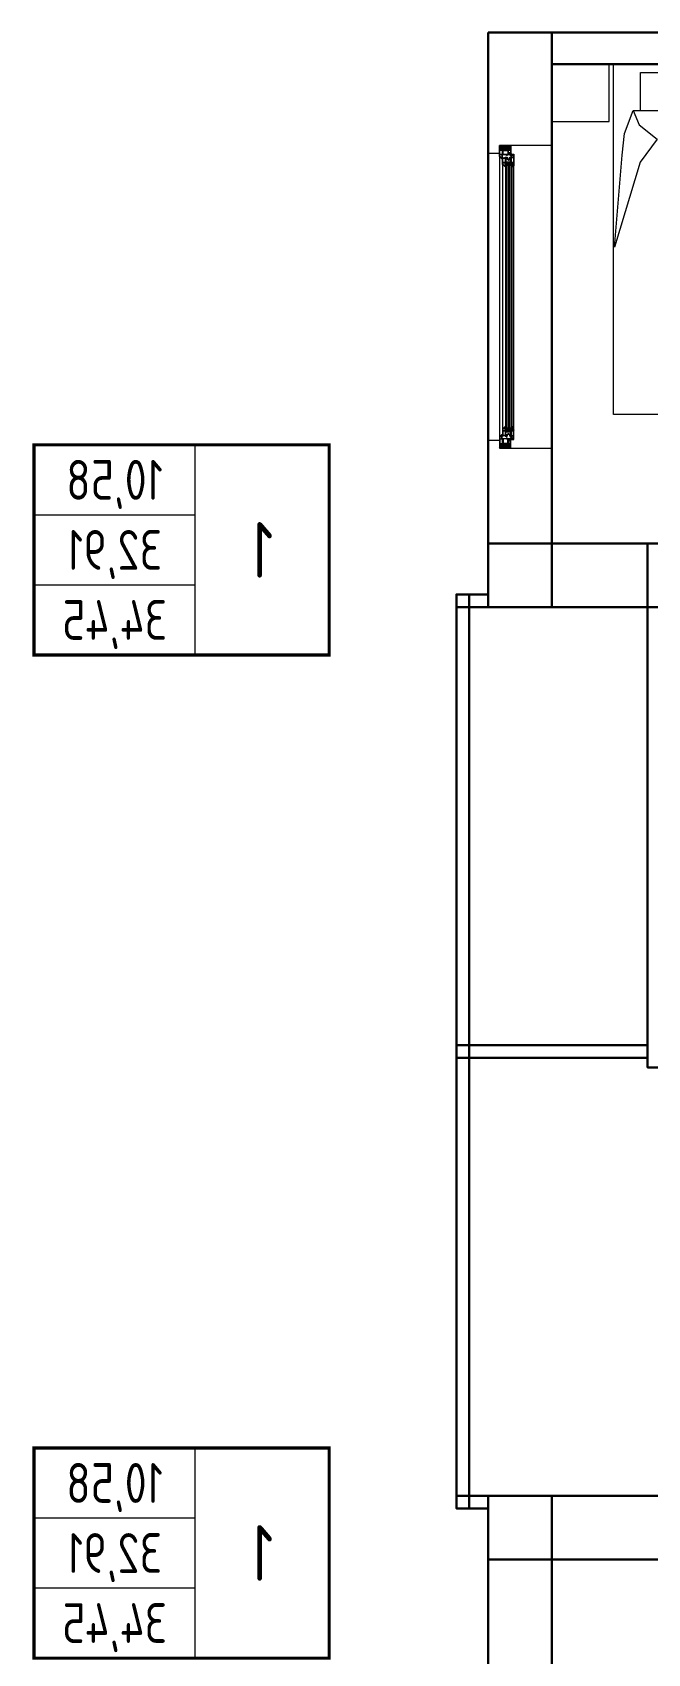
# Model space of a CAD drawing. Header units: millimetres. Extents: x 0 to 145404, y 0 to 194550.
# Drawn here: x 72011 to 75875, y 93164 to 103346 of the extents above; entities that cross this region are included whole.
import ezdxf
from ezdxf.enums import TextEntityAlignment as Align

# ---------------------------------------------------------------- set-up
doc = ezdxf.new("R2010")
doc.units = ezdxf.units.MM
for name, color, linetype, lineweight in [('АР - детали окон', 152, 'Continuous', 0), ('АР - Монолит', 56, 'Continuous', 30), ('АР - Наружная стена', 144, 'Continuous', 30), ('АР - Окна - детали окон', 152, 'Continuous', 9), ('АР - Окна - резинки', 30, 'Continuous', 9), ('АР - панель 400', 151, 'Continuous', 30), ('АР - Перегородки 80', 32, 'Continuous', 30), ('АР - стекла', 142, 'Continuous', 0)]:
    doc.layers.add(name, color=color, linetype=linetype, lineweight=lineweight)
doc.layers.add('АР - мебель', color=7, linetype='Continuous', lineweight=9, true_color=0x787878)
doc.styles.add('ГОСТ 2.304', font='CS_Gost2304.shx')

# ---------------------------------------------------------------- blocks, each defined once
blk = doc.blocks.new('Квартира 1К 6300 тип 36')
at = {"ltscale": 75, "const_width": 20}
blk.add_lwpolyline([(8050, 3910), (9904, 3910), (9904, 2590), (8050, 2590)], close=True, dxfattribs=at)
at = {"ltscale": 75, "const_width": 8.8, "elevation": 227}
for points in [[(8892, 3910), (8892, 2590)], [(9904, 3470), (8892, 3470)], [(9904, 3030), (8892, 3030)]]:
    blk.add_lwpolyline(points, dxfattribs=at)
at = {"layer": 'АР - Наружная стена'}
for points in [[(5650, 3210), (7050, 3210), (7050, 3610), (5650, 3610)], [(7050, 0), (7050, 3610), (6650, 3610), (6650, 0)]]:
    blk.add_lwpolyline(points, close=True, dxfattribs=at)
at = {"layer": 'АР - Перегородки 80'}
for points in [[(6050, 6360), (7250, 6360), (7250, 6440), (6050, 6440)], [(7250, 3530), (7250, 6440), (7170, 6440), (7170, 3530)], [(7050, 3530), (7250, 3530), (7250, 3610), (7050, 3610)]]:
    blk.add_lwpolyline(points, close=True, dxfattribs=at)
at = {"ltscale": 75, "style": 'ГОСТ 2.304'}
for s, height, p in [('10,58', 250, (9398, 3690)), ('1', 350, (8471, 3250)), ('32,91', 250, (9398, 3250)), ('34,45', 250, (9398, 2810))]:
    blk.add_text(s, height=height, dxfattribs=at).set_placement(p, align=Align.MIDDLE_CENTER)
blk = doc.blocks.new('КРТ37_1550х2200')
for points in [[(-1162, -360), (-1162, 0), (-802, 0)], [(-1162, -360), (-802, -360), (-802, 0)], [(775, 0), (-775, 0)], [(-775, -2200), (-775, 0)], [(775, -2200), (775, 0)], [(1162, -360), (1162, 0), (802, 0)], [(1162, -360), (802, -360), (802, 0)], [(-607, -290), (-607, -51), (-176, -51), (-176, -290)], [(596, -290), (596, -51), (165, -51), (165, -290)], [(-653, -290), (775, -290)], [(775, -2200), (-775, -2200)]]:
    blk.add_lwpolyline(points)
blk.add_lwpolyline([(-770, -1148), (-721, -570), (-706, -434), (-653, -290), (-615, -381), (-502, -471), (-608, -615)], close=True)
blk = doc.blocks.new('21')
at = {"layer": 'АР - Окна - детали окон'}
h = blk.add_hatch(color=256, dxfattribs=at)
h.dxf.hatch_style = 1
edge = h.paths.add_edge_path(flags=16)
edge.add_arc((-1, -4), 0.188, 176.9273, 231.9383)
edge.add_arc((0, 1), 4.78, 258.7597, 269.0553)
edge.add_arc((0, -6), 1.53, 67.604, 84.7049, ccw=False)
edge.add_arc((0, -5), 0.848, 42.2324, 64.7711, ccw=False)
edge.add_arc((0, -5), 0.871, 5.5827, 30.4886, ccw=False)
edge.add_arc((-1, -5), 1.36, -4.4056, 1.6953, ccw=False)
edge.add_arc((3, -5), 2.14, 176.2008, 178.67)
edge.add_arc((-2, -5), 2.19, -2.3461, 0.0614, ccw=False)
edge.add_arc((1, -5), 0.251, 175.5493, 232.5123)
edge.add_arc((1, -5), 0.583, 230.9945, 266.1974)
edge.add_arc((0, 42), 47.2, 271.7759, 274.1034)
edge.add_arc((3, -3), 2.44, 280.294, 290.5025)
edge.add_arc((3, -5), 0.933, 303.9098, 332.1024)
edge.add_arc((3, -5), 0.75, 346.1023, 373.7534)
edge.add_arc((2, -5), 1.54, 20.9197, 34.3474)
edge.add_arc((2, -6), 2.03, 47.628, 65.5618)
edge.add_arc((2, -6), 1.73, 70.1644, 107.0618)
edge.add_arc((2, -2), 1.57, 265.539, 275.9654, ccw=False)
edge.add_arc((2, 1), 4.79, 253.3096, 262.5651, ccw=False)
edge.add_line((1, -4), (0, -4))
edge.add_line((0, -4), (0, -4))
edge.add_line((0, -4), (-1, -4))
edge.add_arc((-1, -4), 0.227, 89.8428, 166.9065)
edge = h.paths.add_edge_path(flags=16)
edge.add_line((1, -1), (0, 0))
edge.add_line((0, 0), (-1, -1))
edge.add_arc((-1, -1), 0.3, 145.3819, 180)
edge.add_arc((-5, -2), 3.96, -12.1134, 12.1134, ccw=False)
edge.add_arc((-1, -3), 0.2, 180, 270)
edge.add_line((-1, -3), (1, -3))
edge.add_arc((1, -3), 0.2, 270, 360)
edge.add_arc((6, -2), 4.89, 170.2126, 189.7874, ccw=False)
edge.add_arc((1, -1), 0.3, 0, 34.6181)
edge = h.paths.add_edge_path()
edge.add_arc((-1, -1), 4.29, 253.1458, 270.2109, ccw=False)
edge.add_arc((-2, -5), 0.078, 187.22, 251.8886, ccw=False)
edge.add_arc((-3, -5), 0.575, 22.3624, 32.1033)
edge.add_arc((-3, -6), 0.681, 46.4856, 62.439)
edge.add_arc((-3, -5), 0.453, 65.1275, 159.5298)
edge.add_arc((-3, -5), 0.68, 164.8668, 191.0423)
edge.add_arc((-3, -5), 0.489, 200.5485, 233.1913)
edge.add_arc((-3, -5), 0.541, 232.7327, 253.0833)
edge.add_arc((-3, -5), 0.535, 255.6841, 265.888)
edge.add_arc((-2, -2), 4.05, 264.894, 266.3024)
edge.add_arc((-3, -9), 3.05, 84.0111, 86.481, ccw=False)
edge.add_arc((0, 15), 20.8, 263.8052, 268.123)
edge.add_line((-1, -6), (2, -6))
edge.add_arc((2, -1), 4.74, 267.7004, 284.2296)
edge.add_arc((3, -4), 1.9, 297.3217, 319.3574)
edge.add_arc((3, -5), 1.53, 329.874, 391.136)
edge.add_arc((3, -5), 1.31, 31.3585, 46.2642)
edge.add_arc((2, -6), 3.03, 53.9695, 90.0045)
edge.add_arc((2, -3), 0.529, 186.3256, 283.5477, ccw=False)
edge.add_line((1, -3), (1, -2))
edge.add_arc((2, -2), 0.571, 105.3738, 178.7142, ccw=False)
edge.add_line((2, -1), (2, -1))
edge.add_line((2, -1), (1, 0))
edge.add_arc((0, -1), 1.5, 36.967, 143.033)
edge.add_line((-1, 0), (-2, -1))
edge.add_line((-2, -1), (-2, -1))
edge.add_arc((-2, -2), 0.573, 1.5685, 74.9089, ccw=False)
edge.add_line((-1, -2), (-1, -3))
edge.add_arc((-2, -3), 0.5, 302.4969, 347.4539, ccw=False)
edge.add_arc((-2, -3), 0.5, 269.2778, 302.4905, ccw=False)
edge.add_line((-2, -3), (-2, -3))
edge.add_arc((-2, -3), 0.223, 95.6757, 174.3243)
edge.add_line((-3, -3), (-3, -4))
edge.add_arc((-2, -3), 0.261, 192.2327, 257.7673)
edge.add_line((-2, -4), (-2, -4))
edge.add_arc((-2, -4), 0.2, 0, 90, ccw=False)
edge.add_line((-2, -4), (-2, -4))
edge.add_line((-2, -4), (-2, -4))
edge.add_line((-2, -4), (-2, -4))
edge.add_arc((-1, -4), 0.445, 163.7319, 188.7887)
edge.add_arc((-2, -4), 0.243, 192.4629, 229.2026)
edge.add_arc((-1, -4), 0.333, 227.526, 240.4192)
edge.add_arc((-1, -4), 0.634, 239.8584, 246.0997)
edge.add_arc((-2, -4), 0.234, 246.1537, 262.6841)
edge.add_arc((-1, -2), 2.23, 263.9895, 271.1888)
edge.add_line((-1, -5), (-1, -5))
edge.add_arc((-1, -7), 2.39, 76.0064, 96.54, ccw=False)
edge.add_arc((-1, -6), 1.55, 69.0084, 74.5814, ccw=False)
edge.add_arc((0, -5), 0.396, 53.8874, 67.7115, ccw=False)
edge.add_arc((0, -5), 0.408, 27.9155, 54.8235, ccw=False)
edge.add_arc((0, -5), 0.262, -6.0415, 27.2255, ccw=False)
edge.add_arc((0, -5), 0.407, 305.7075, 345.3688, ccw=False)
edge.add_arc((-1, -3), 2.27, 273.7953, 284.4522, ccw=False)
edge.add_arc((-3, 45), 50.4, 272.1671, 272.8264, ccw=False)
at = {"layer": 'АР - Окна - детали окон', "ltscale": 0.5, "flags": 128}
for points in [[(-1, -5, -0.074598), (-2, -5, -0.289905), (-2, -5, 0.042528), (-2, -5, 0.069723), (-3, -5, 0.436901), (-3, -5, 0.114711), (-3, -6, 0.143402), (-3, -6, 0.089031), (-3, -6, 0.044552), (-3, -6, 0.006145), (-3, -6, -0.010777), (-3, -6, 0.018842), (-1, -6), (2, -6, 0.072248), (4, -6, 0.096447), (4, -5, 0.27386), (4, -4, 0.06513), (4, -4, 0.158541), (2, -3, -0.451633), (1, -3), (1, -2, -0.331398), (2, -1), (2, -1), (1, 0, 0.498941), (-1, 0), (-2, -1), (-2, -1, -0.331398), (-1, -2), (-1, -3, -0.198717), (-2, -3, -0.145941), (-2, -3), (-2, -3, 0.357307), (-3, -3), (-3, -4, 0.294006), (-2, -4), (-2, -4, -0.414214), (-2, -4), (-2, -4), (-2, -4), (-2, -4, 0.109769), (-2, -4, 0.161694), (-2, -5, 0.056317), (-2, -5, 0.027239), (-2, -5, 0.072253), (-2, -5, 0.031423), (-1, -5), (-1, -5, -0.089835), (0, -5, -0.024322), (0, -5, -0.060392), (0, -5, -0.117951), (0, -5, -0.146183), (0, -5, -0.174804), (0, -5, -0.046533), (-1, -5, -0.002876)], [(1, -1), (0, 0), (-1, -1, 0.152209), (-1, -1, -0.106105), (-1, -3, 0.414214), (-1, -3), (1, -3, 0.414214), (1, -3, -0.085619), (1, -1, 0.152209)], [(-1, -4, 0.244749), (-1, -4, 0.044953), (0, -4, -0.074756), (0, -4, -0.098662), (1, -4, -0.109102), (1, -5, -0.026627), (1, -5, 0.010774), (1, -5, -0.010505), (1, -5, 0.253796), (1, -5, 0.154821), (1, -5, 0.010156), (3, -5, 0.044573), (3, -5, 0.123638), (4, -5, 0.121239), (4, -5, 0.058656), (4, -4, 0.078411), (3, -4, 0.162401), (2, -4, -0.045525), (2, -4, -0.040407), (1, -4), (0, -4), (0, -4), (-1, -4, 0.349527)]]:
    blk.add_lwpolyline(points, format="xyb", close=True, dxfattribs=at)
blk = doc.blocks.new('пф 1')
at = {"layer": 'АР - Окна - детали окон', "linetype": 'Continuous', "ltscale": 0.5}
h = blk.add_hatch(color=252, dxfattribs=at)
h.dxf.hatch_style = 1
edge = h.paths.add_edge_path()
edge.add_line((4, 2), (4, 17))
edge.add_arc((4, 17), 0.5, 90, 179.986, ccw=False)
edge.add_line((4, 17), (28, 17))
edge.add_line((28, 17), (28, 19))
edge.add_line((28, 19), (4, 19))
edge.add_arc((4, 17), 2, 90, 179.9965)
edge.add_line((2, 17), (2, 2))
edge.add_line((2, 2), (2, -12))
edge.add_arc((4, -12), 2, 180, 270)
edge.add_line((4, -14), (28, -14))
edge.add_line((28, -14), (28, -13))
edge.add_line((28, -13), (4, -13))
edge.add_arc((4, -12), 0.5, 180, 270, ccw=False)
edge.add_line((4, -12), (4, 2))
at = {"layer": 'АР - Окна - детали окон', "linetype": 'Continuous', "ltscale": 0.5, "flags": 128}
for points in [[(32, 7), (31, -16, 0.429634), (33, -19), (50, -19, -0.388879), (50, -19), (50, -20), (49, -20, 0.414214), (49, -20), (49, -22, 0.414214), (50, -23), (52, -23, 0.198911), (52, -22), (54, -21), (54, -20, 0.414214), (53, -20), (53, -20), (53, -19, -0.2447), (53, -18), (54, -18), (55, -18, -0.414214), (56, -18), (56, -22), (43, -35, -0.198913), (41, -36), (-7, -36, -0.414214), (-7, -35), (-7, -31), (-6, -30), (-6, -30), (-5, -30), (-5, -33, 0.414214), (-5, -34), (-1, -34, 0.414214), (0, -33), (0, -24, 0.414214), (-1, -23), (-5, -23, 0.414214), (-5, -24), (-5, -27), (-6, -27), (-6, -27), (-7, -26), (-7, -20), (-6, -19), (-5, -19), (-5, -21, 0.414214), (-5, -22), (-1, -22, 0.414214), (0, -21), (0, 21, 0.414214), (-1, 21), (-5, 21, 0.414214), (-5, 21), (-5, 18), (-6, 18), (-7, 19), (-7, 26), (-6, 27), (-6, 27), (-5, 26), (-5, 24, 0.414214), (-5, 23), (-1, 23, 0.414214), (0, 24), (0, 33, 0.414214), (-1, 34), (-5, 34, 0.414214), (-5, 33), (-5, 30), (-6, 30), (-6, 30), (-7, 31), (-7, 35, -0.414214), (-7, 35), (35, 35, -0.414214), (36, 35), (36, 33, -0.720761), (33, 32), (31, 32, 0.414214), (31, 32), (31, 10, 0.414214), (31, 9), (32, 9), (33, 9, 0.414214), (34, 10), (34, 13), (34, 13, -0.414214), (36, 11), (36, 8, -0.466308), (35, 8), (33, 8, 0.450467)], [(2, 33, -0.414214), (2, 33), (20, 33, -0.414214), (20, 33), (20, 21, -0.414214), (20, 20), (2, 20, -0.414214), (2, 21)], [(29, -16, -0.39896), (29, -17), (13, -17, -0.414214), (13, -16), (13, -15, 1), (12, -15), (12, -16, -0.414214), (11, -17), (2, -17, -0.414214), (2, -16), (2, 19, -0.414214), (2, 19), (28, 19, -0.414214), (29, 19), (29, 10, 0.253171), (30, 8, -0.267147), (30, 7)], [(29, 21, -0.414214), (28, 20), (21, 20, -0.414214), (21, 21), (21, 33, -0.414214), (21, 33), (28, 33, -0.414214), (29, 32)], [(2, -18, -0.414214), (2, -17), (29, -17, -0.429634), (29, -18), (28, -33, -0.39896), (28, -33), (2, -33, -0.414214), (2, -32)], [(41, -33, -0.198913), (41, -33), (30, -33, -0.429634), (29, -32), (30, -20, -0.599371), (31, -20, 0.161736), (33, -21), (46, -21, -0.414214), (47, -21), (47, -22, 0.283626), (49, -24, -0.511389), (49, -25)]]:
    blk.add_lwpolyline(points, format="xyb", close=True, dxfattribs=at)
at = {"layer": 'АР - Окна - детали окон', "color": 252, "linetype": 'Continuous', "ltscale": 0.5, "flags": 128}
blk.add_lwpolyline([(4, 2), (4, 17, -0.414142), (4, 17), (28, 17), (28, 19), (4, 19, 0.414196), (2, 17), (2, 2), (2, -12, 0.414214), (4, -14), (28, -14), (28, -13), (4, -13, -0.414214), (4, -12)], format="xyb", close=True, dxfattribs=at)
blk = doc.blocks.new('22')
at = {"layer": 'АР - Окна - детали окон'}
h = blk.add_hatch(color=256, dxfattribs=at)
h.dxf.hatch_style = 1
edge = h.paths.add_edge_path()
edge.add_arc((-2, 1), 0.284, 74.6543, 152.3564)
edge.add_arc((-2, 1), 0.221, 160.9675, 229.9949)
edge.add_arc((-4, -2), 3.59, 34.879, 56.0699, ccw=False)
edge.add_arc((-3, -1), 2.15, 25.2752, 30.2642, ccw=False)
edge.add_arc((-1, 0), 0.169, 205.2752, 256.9896)
edge.add_arc((1, 5), 5.27, 256.9896, 260.7252)
edge.add_arc((0, 1), 1.63, 260.7252, 279.2748)
edge.add_arc((0, 2), 2.55, 279.2748, 285.7409)
edge.add_arc((0, 0), 0.223, 285.7409, 335.6637)
edge.add_arc((3, -1), 2.29, 139.4465, 155.6637, ccw=False)
edge.add_arc((5, -3), 5.14, 130.5535, 139.4465, ccw=False)
edge.add_arc((1, 1), 0.174, 305.3246, 426.5793)
edge.add_arc((1, 1), 0.315, 61.2529, 92.0004)
edge.add_line((1, 1), (1, 1))
edge.add_line((1, 1), (1, 2))
edge.add_arc((1, 2), 0.164, 345.4467, 359.8326, ccw=False)
edge.add_arc((2, 2), 0.433, 122.5195, 179.0804, ccw=False)
edge.add_arc((2, 2), 0.5, 90, 126.5998, ccw=False)
edge.add_line((2, 2), (2, 2))
edge.add_arc((2, 3), 0.316, 284.0951, 311.1279)
edge.add_arc((2, 3), 0.305, 297.0239, 411.24)
edge.add_arc((1, -1), 3.98, 73.1144, 83.8789)
edge.add_line((2, 3), (0, 3))
edge.add_arc((0, 3), 0.287, 198.2874, 263.1346, ccw=False)
edge.add_line((0, 3), (-1, 4))
edge.add_arc((-1, 4), 0.172, 26.0129, 63.9871)
edge.add_line((-1, 4), (-1, 4))
edge.add_arc((-2, 3), 1.08, 58.3808, 85.3032)
edge.add_arc((-2, 4), 0.715, 85.3032, 104.6294)
edge.add_arc((-2, 4), 0.803, 104.6294, 122.5457)
edge.add_arc((-3, 5), 0.829, 269.3179, 302.5457, ccw=False)
edge.add_arc((-3, 4), 0.169, 249.3186, 269.3179, ccw=False)
edge.add_arc((-3, 4), 0.0203, 68.1084, 248.1084, ccw=False)
edge.add_line((-3, 4), (-2, 5))
edge.add_arc((-5, 12), 7.96, 290.4402, 297.3609)
edge.add_arc((-1, 5), 0.313, 81.6961, 117.3609, ccw=False)
edge.add_line((-1, 5), (0, 5))
edge.add_arc((0, 5), 0.409, 244.8814, 275.9199)
edge.add_arc((0, 7), 2.46, 275.9199, 280.2018)
edge.add_arc((1, 5), 0.293, 280.2018, 323.3603)
edge.add_arc((1, 5), 0.168, 323.3603, 362.7913)
edge.add_arc((1, 5), 0.138, 2.7913, 51.197)
edge.add_arc((0, 4), 1.01, 63.0973, 91.3778)
edge.add_line((0, 5), (-6, 5))
edge.add_arc((-6, 5), 0.809, 88.2197, 100.5251)
edge.add_arc((-6, 5), 0.12, 100.5251, 163.0816)
edge.add_arc((-6, 5), 0.0725, 163.0816, 244.658)
edge.add_arc((-6, 7), 1.67, 244.658, 248.8572)
edge.add_arc((-8, 0), 5.97, 61.631, 68.8572, ccw=False)
edge.add_arc((-6, 3), 1.72, 24.4301, 63.5749, ccw=False)
edge.add_arc((-4, 5), 1.27, 210.4566, 271.8048)
edge.add_arc((-3, 2), 1.33, 77.0231, 102.9769, ccw=False)
edge.add_line((-3, 3), (-2, 3))
edge.add_arc((-2, 2), 0.532, 6.6548, 54.9104, ccw=False)
edge.add_line((-2, 2), (-1, 1))
edge = h.paths.add_edge_path(flags=16)
edge.add_line((0, 3), (-1, 3))
edge.add_arc((-1, 3), 0.235, 90, 114.1211)
edge.add_arc((-1, 3), 0.132, 135.0839, 189.6659)
edge.add_line((-1, 3), (-1, 2))
edge.add_arc((-1, 1), 0.761, -11.8475, 11.8662, ccw=False)
edge.add_line((-1, 1), (-1, 1))
edge.add_arc((0, 1), 0.578, 167.9183, 197.2232)
edge.add_arc((2, 2), 3.24, 197.2232, 202.6633)
edge.add_arc((0, 0), 0.244, 202.6633, 263.6974)
edge.add_arc((0, 0), 0.164, 14.0697, 83.6974, ccw=False)
edge.add_arc((0, 0), 0.18, 205.498, 334.502)
edge.add_arc((0, 0), 0.164, 96.3026, 165.9303, ccw=False)
edge.add_arc((0, 0), 0.244, 276.3026, 337.3367)
edge.add_arc((-2, 2), 3.24, 337.3367, 342.7768)
edge.add_arc((0, 1), 0.578, 342.7768, 372.0817)
edge.add_line((1, 1), (1, 1))
edge.add_arc((1, 1), 0.761, 168.1338, 191.8475, ccw=False)
edge.add_line((1, 2), (1, 3))
edge.add_arc((1, 3), 0.132, 350.3341, 404.9161)
edge.add_arc((1, 3), 0.235, 65.8789, 90)
edge.add_line((1, 3), (0, 3))
edge = h.paths.add_edge_path(flags=16)
edge.add_line((-3, 5), (-4, 5))
edge.add_arc((-4, 17), 11.8, 265.9643, 270, ccw=False)
edge.add_arc((-5, 7), 1.58, 258.0084, 265.9643, ccw=False)
edge.add_arc((-5, 5), 0.0517, 78.0084, 165.9029)
edge.add_line((-5, 5), (-5, 5))
edge.add_line((-5, 5), (-5, 5))
edge.add_arc((-5, 4), 0.634, 46.4334, 82.0528, ccw=False)
edge.add_line((-5, 5), (-4, 4))
edge.add_arc((-4, 5), 0.75, 208.2976, 245.1597)
edge.add_arc((-3, 6), 2.04, 252.1547, 276.3171)
edge.add_arc((-4, -3), 7.4, 67.6982, 81.1153, ccw=False)
edge.add_arc((-1, 4), 0.264, 252.512, 331.6117)
edge.add_arc((-1, 4), 0.288, 331.6117, 401.2744)
edge.add_line((-1, 4), (-1, 4))
edge.add_arc((-2, 4), 0.152, 34.2311, 109.9683)
edge.add_line((-2, 4), (-2, 4))
edge.add_arc((-3, 5), 1.4, 264.6932, 282.7002, ccw=False)
edge.add_arc((-3, 5), 0.645, 236.0876, 264.6932, ccw=False)
edge.add_arc((-3, 4), 0.276, 180.3567, 236.0876, ccw=False)
edge.add_arc((-3, 4), 0.164, 106.7813, 180.3567, ccw=False)
edge.add_line((-3, 5), (-2, 5))
edge.add_arc((-3, 5), 0.533, 290.7043, 307.9528)
edge.add_arc((-2, 5), 0.0421, 307.9528, 415.0897)
edge.add_arc((-3, 5), 0.415, 55.0897, 87.5721)
edge.add_line((-3, 5), (-3, 5))
at = {"layer": 'АР - Окна - детали окон', "ltscale": 0.5, "flags": 128}
for points in [[(-1, 1, 0.352657), (-2, 1, 0.310639), (-2, 1, -0.092727), (-1, 0, -0.021772), (-1, 0, 0.229556), (-1, 0, 0.016301), (0, 0, 0.081115), (0, 0, 0.028221), (1, 0, 0.221341), (1, 0, -0.070879), (1, 0, -0.038822), (2, 1, 0.584673), (2, 1, 0.134972), (1, 1), (1, 1), (1, 2, -0.062853), (1, 2, -0.251929), (2, 2, -0.161068), (2, 2), (2, 2, 0.118503), (2, 2, 0.544177), (3, 3, 0.047003), (2, 3), (0, 3, -0.29075), (0, 3), (-1, 4, 0.167227), (-1, 4), (-1, 4, 0.118015), (-2, 5, 0.084527), (-2, 5, 0.078334), (-2, 4, -0.146008), (-3, 4, -0.087486), (-3, 4, -1), (-3, 4), (-2, 5, 0.030206), (-1, 5, -0.156885), (-1, 5), (0, 5, 0.136265), (0, 5, 0.018686), (1, 5, 0.190573), (1, 5, 0.173768), (1, 5, 0.214407), (1, 5, 0.124027), (0, 5), (-6, 5, 0.053744), (-6, 5, 0.279941), (-6, 5, 0.37178), (-6, 5, 0.018324), (-6, 5, -0.031541), (-6, 5, -0.172482), (-5, 4, 0.274264), (-4, 3, -0.113732), (-3, 3), (-2, 3, -0.213723), (-2, 2)], [(-3, 5), (-4, 5, -0.017611), (-5, 5, -0.034728), (-5, 5, 0.403491), (-5, 5), (-5, 5), (-5, 5, -0.156682), (-5, 5), (-4, 4, 0.162243), (-4, 4, 0.105821), (-3, 4, -0.05861), (-1, 3, 0.359528), (-1, 4, 0.313682), (-1, 4), (-1, 4, 0.343045), (-2, 4), (-2, 4, -0.078732), (-3, 4, -0.125468), (-3, 4, -0.248081), (-3, 4, -0.332537), (-3, 5), (-2, 5, 0.075404), (-2, 5, 0.504791), (-2, 5, 0.142688), (-3, 5)], [(0, 3), (-1, 3, 0.105639), (-1, 3, 0.242766), (-1, 3), (-1, 2, -0.103841), (-1, 1), (-1, 1, 0.128568), (-1, 1, 0.023741), (-1, 0, 0.272791), (0, 0, -0.313514), (0, 0, 0.630978), (0, 0, -0.313514), (0, 0, 0.272791), (0, 0, 0.023741), (1, 1, 0.128568), (1, 1), (1, 1, -0.103841), (1, 2), (1, 3, 0.242766), (1, 3, 0.105639), (1, 3)]]:
    blk.add_lwpolyline(points, format="xyb", close=True, dxfattribs=at)
blk = doc.blocks.new('23')
at = {"layer": 'АР - Окна - детали окон'}
h = blk.add_hatch(color=256, dxfattribs=at)
h.dxf.hatch_style = 1
edge = h.paths.add_edge_path()
edge.add_arc((-8, 5), 7.81, 288.6077, 322.2094)
edge.add_arc((-2, 0), 0.3, 90, 147.7918, ccw=False)
edge.add_line((-2, 0), (2, 0))
edge.add_arc((2, 0), 0.3, 20.0003, 90, ccw=False)
edge.add_line((2, 0), (2, -1))
edge.add_arc((3, -1), 0.671, 200.0003, 360.0001)
edge.add_line((4, -1), (4, 1))
edge.add_arc((4, 1), 0.2, 360, 450)
edge.add_line((4, 1), (3, 1))
edge.add_arc((3, 1), 0.2, 180.0003, 270, ccw=False)
edge.add_line((3, 1), (3, 2))
edge.add_arc((3, 2), 0.2, 90, 180.0006, ccw=False)
edge.add_line((3, 2), (3, 2))
edge.add_arc((3, 3), 0.5, 270, 450)
edge.add_line((3, 3), (3, 3))
edge.add_arc((3, 2), 1.2, 90, 172.8476)
edge.add_arc((1, 2), 0.513, 187.1524, 352.8476, ccw=False)
edge.add_arc((-1, 2), 1.2, 7.1524, 90)
edge.add_line((-1, 3), (-1, 3))
edge.add_arc((-1, 2), 0.5, 89.9999, 269.9999)
edge.add_line((-1, 2), (-1, 2))
edge.add_arc((-1, 2), 0.2, -0.0005, 90, ccw=False)
edge.add_line((0, 2), (0, 2))
edge.add_arc((-1, 2), 0.5, -90, 0, ccw=False)
edge.add_line((-1, 1), (-3, 1))
edge.add_arc((-3, 1), 0.3, 90, 164.3052)
edge.add_arc((-9, 3), 6.21, 300.543, 337.2221, ccw=False)
edge.add_arc((-6, -2), 0.35, 127.8702, 294.4339)
at = {"layer": 'АР - Окна - детали окон', "linetype": 'Continuous', "ltscale": 0.5, "flags": 128}
blk.add_lwpolyline([(-6, -3, 0.147675), (-2, 0, -0.257649), (-2, 0), (2, 0, -0.315297), (2, 0), (2, -1, 0.839098), (4, -1), (4, 1, 0.414214), (4, 1), (3, 1, -0.414212), (3, 1), (3, 2, -0.414216), (3, 2), (3, 2, 1), (3, 3), (3, 3, 0.378106), (2, 2, -0.882358), (1, 2, 0.378106), (-1, 3), (-1, 3, 1), (-1, 2), (-1, 2, -0.414216), (0, 2), (0, 2, -0.414214), (-1, 1), (-3, 1, 0.336077), (-4, 1, -0.161423), (-6, -2, 0.889119)], format="xyb", close=True, dxfattribs=at)
blk = doc.blocks.new('25')
at = {"layer": 'АР - Окна - детали окон'}
h = blk.add_hatch(color=256, dxfattribs=at)
h.dxf.hatch_style = 1
edge = h.paths.add_edge_path()
edge.add_arc((-2, -4), 0.5, 359.998, 450)
edge.add_line((-2, -4), (-3, -4))
edge.add_line((-3, -4), (-3, -3))
edge.add_line((-3, -3), (0, -3))
edge.add_arc((0, -2), 0.5, 270, 350)
edge.add_line((0, -3), (0, -1))
edge.add_arc((0, 0), 0.5, 350, 505)
edge.add_line((-1, 0), (-2, -2))
edge.add_arc((-2, -1), 1, 270, 325, ccw=False)
edge.add_line((-2, -2), (-4, -2))
edge.add_arc((-4, -1), 1.56, 250.0441, 276.3848, ccw=False)
edge.add_arc((-2, 7), 8.99, 234.4185, 254.4, ccw=False)
edge.add_arc((-7, 0), 0.198, 87.8559, 245.0988, ccw=False)
edge.add_line((-7, 0), (-6, 0))
edge.add_arc((-6, 0), 0.499, 273.0482, 453.0481)
edge.add_line((-6, 1), (-10, 1))
edge.add_arc((-10, 0), 0.265, 112.4207, 199.3719)
edge.add_arc((-16, -5), 8.22, 25.4888, 43.6499, ccw=False)
edge.add_arc((-9, -2), 0.3, 191.5208, 270)
edge.add_line((-9, -2), (-7, -2))
edge.add_line((-7, -2), (-6, -3))
edge.add_line((-6, -3), (-6, -4))
edge.add_line((-6, -4), (-6, -4))
edge.add_arc((-6, -4), 0.5, 90, 180)
edge.add_line((-7, -4), (-7, -5))
edge.add_arc((-6, -5), 0.5, 180, 277.989)
edge.add_arc((-6, -4), 1.5, 277.989, 345.8108)
edge.add_arc((-4, -4), 0.5, 14.1902, 165.8108, ccw=False)
edge.add_arc((-2, -4), 1.5, 194.1902, 262.013)
edge.add_arc((-2, -5), 0.5, 262.013, 360)
edge.add_line((-2, -5), (-2, -4))
at = {"layer": 'АР - Окна - детали окон', "ltscale": 0.5, "flags": 128}
blk.add_lwpolyline([(-2, -4, 0.414224), (-2, -4), (-3, -4), (-3, -3), (0, -3, 0.36397), (0, -3), (0, -1, 0.802585), (-1, 0), (-2, -2, -0.244699), (-2, -2), (-4, -2, -0.115442), (-5, -2, -0.087408), (-7, -1, -0.818804), (-7, 0), (-6, 0, 1), (-6, 1), (-10, 1, 0.398713), (-10, 0, -0.079409), (-9, -2, 0.356474), (-9, -2), (-7, -2), (-6, -3), (-6, -4), (-6, -4, 0.414214), (-7, -4), (-7, -5, 0.455668), (-6, -5, 0.304881), (-5, -4, -0.778623), (-4, -4, 0.304885), (-3, -5, 0.455658), (-2, -5)], format="xyb", close=True, dxfattribs=at)
blk = doc.blocks.new('пф 22')
at = {"layer": 'АР - Окна - детали окон', "linetype": 'ByBlock', "ltscale": 100}
h = blk.add_hatch(color=252, dxfattribs=at)
h.dxf.hatch_style = 1
edge = h.paths.add_edge_path()
edge.add_line((0, 0), (0, -15))
edge.add_arc((0, -15), 0.5, 270, 359.986, ccw=False)
edge.add_line((0, -15), (-24, -15))
edge.add_line((-24, -15), (-24, -17))
edge.add_line((-24, -17), (0, -17))
edge.add_arc((0, -15), 2, 270, 359.9965)
edge.add_line((2, -15), (2, 0))
edge.add_line((2, 0), (2, 14))
edge.add_arc((0, 14), 2, 0, 90)
edge.add_line((0, 16), (-24, 16))
edge.add_line((-24, 16), (-24, 15))
edge.add_line((-24, 15), (0, 15))
edge.add_arc((0, 14), 0.5, 0, 90, ccw=False)
edge.add_line((0, 14), (0, 0))
at = {"layer": 'АР - Окна - детали окон', "linetype": 'Continuous', "ltscale": 0.5, "flags": 128}
for points in [[(10, -37, 0.414214), (11, -36), (11, -34, 0.720761), (8, -34), (6, -34, -0.414214), (6, -33), (6, -11, -0.414214), (6, -11), (8, -11, -0.414214), (9, -11), (9, -14), (9, -14, 0.414214), (11, -13), (11, -9, 0.466308), (10, -9), (7, -9, -0.450467), (7, -9), (6, 15, -0.429634), (8, 17), (24, 17, 0.388879), (25, 18), (25, 18), (24, 18, -0.414214), (24, 19), (24, 21, -0.414214), (25, 22), (26, 22, -0.198911), (27, 21), (28, 20), (28, 19, -0.414214), (28, 18), (27, 18), (27, 18, 0.2447), (28, 17), (29, 16), (30, 16, 0.414214), (30, 17), (30, 20), (17, 34, 0.198913), (16, 34), (-26, 34, 0.414214), (-26, 34), (-26, 32, 0.414214), (-26, 31), (-25, 31, -0.414213), (-24, 31), (-24, 19, -0.414214), (-25, 19), (-27, 19, 0.414214), (-28, 18), (-28, 5), (-25, 5), (-25, 3), (-21, 3), (-21, 4, -0.52236), (-21, 4), (-16, 3, -0.313749), (-16, 2), (-16, -2, -0.377965), (-16, -5), (-16, -9, -0.313749), (-16, -10), (-21, -11, -0.52236), (-21, -11), (-21, -10), (-25, -10), (-25, -12), (-28, -12), (-28, -19, -0.414214), (-28, -20), (-42, -20, 0.38888), (-43, -20), (-43, -21), (-42, -21, -0.414214), (-42, -21), (-42, -23, -0.414214), (-42, -24), (-46, -24, -0.414214), (-47, -23), (-47, -21, -0.414214), (-46, -21), (-45, -21), (-45, -20, 0.388876), (-46, -20), (-48, -20, 0.414214), (-48, -20), (-48, -35, 0.414214), (-47, -37)], [(4, 16, 0.48148), (3, 17), (-25, 17, 0.414214), (-26, 16), (-26, 7, 0.414214), (-25, 7), (-21, 7), (-16, 5, -0.313749), (-14, 2), (-14, 0, 0.236068), (-14, 0), (-10, -3, -0.5), (-10, -4), (-14, -7, 0.236068), (-14, -7), (-14, -9, -0.313749), (-16, -12), (-21, -14), (-25, -14, 0.414214), (-26, -14), (-26, -19, 0.414214), (-25, -19), (-8, -19, 0.414214), (-7, -19), (-7, -17, -1), (-6, -17), (-6, -19, 0.414214), (-6, -19), (3, -19, 0.414214), (4, -19), (4, -11, -0.253171), (5, -9, 0.267147), (5, -9), (4, 15, -0.069223)], [(-22, 18, 0.414213), (-22, 17), (4, 17, 0.250492), (4, 18, -0.0853), (5, 19, 0.250492), (5, 19), (5, 31, 0.398959), (4, 32), (-22, 32, 0.414214), (-22, 31)], [(8, 19), (21, 19, 0.414214), (22, 20), (22, 21, -0.283626), (23, 23, 0.511389), (23, 24), (16, 32, 0.198913), (15, 32), (6, 32, 0.429634), (6, 31), (6, 20, 0.460737), (7, 19, -0.052185)], [(-40, -26, 0.57189), (-41, -25, -0.127479), (-42, -26), (-46, -26, 0.414214), (-46, -26), (-46, -34, 0.414214), (-46, -34), (-41, -34, 0.414214), (-40, -34)], [(-28, -22), (-39, -22, 0.414214), (-40, -22), (-40, -34, 0.414214), (-39, -34), (-27, -34, 0.414214), (-26, -34), (-26, -22, 0.540575), (-27, -21, -0.103244)], [(4, -20, 0.414214), (3, -20), (-25, -20, 0.414214), (-26, -20), (-26, -34, 0.414214), (-25, -34), (3, -34, 0.414214), (4, -34)], [(-14, -5), (-14, -6), (-11, -3), (-14, -1), (-14, -2, -0.377965)]]:
    blk.add_lwpolyline(points, format="xyb", close=True, dxfattribs=at)
at = {"layer": 'АР - Окна - детали окон', "color": 252, "linetype": 'Continuous', "ltscale": 0.5, "flags": 128}
blk.add_lwpolyline([(0, 0), (0, -15, -0.414142), (0, -15), (-24, -15), (-24, -17), (0, -17, 0.414196), (2, -15), (2, 0), (2, 14, 0.414214), (0, 16), (-24, 16), (-24, 15), (0, 15, -0.414214), (0, 14)], format="xyb", close=True, dxfattribs=at)
blk = doc.blocks.new('пф 33')
at = {"layer": 'АР - Окна - детали окон', "color": 30, "linetype": 'Continuous', "ltscale": 0.5, "flags": 128}
blk.add_lwpolyline([(0, 20), (-4, 20), (-4, 22), (-6, 22), (-6, 17), (-9, 17), (-9, 15), (-4, 15), (-4, 7), (-8, 7), (-8, 5), (-8, 5), (-4, 5), (-4, -13), (-1, -17), (0, -17, 0.414214), (0, -17), (0, 19, 0.414214)], format="xyb", close=True, dxfattribs=at)
at = {"layer": 'АР - Окна - детали окон', "color": 126, "linetype": 'Continuous', "ltscale": 0.5, "flags": 128}
for points in [[(8, 14), (2, 14), (0, 13), (0, 4), (2, 2), (8, 2)], [(7, 13), (2, 13), (1, 12), (1, 4), (2, 3), (7, 3)], [(8, -2), (2, -2), (0, -3), (0, -12), (2, -14), (8, -14)], [(7, -3), (2, -3), (1, -4), (1, -12), (2, -13), (7, -13)]]:
    blk.add_lwpolyline(points, close=True, dxfattribs=at)
blk = doc.blocks.new('пф 44')
at = {"layer": 'АР - Окна - детали окон', "linetype": 'Continuous', "ltscale": 0.5, "flags": 128}
for points in [[(0, -13), (0, -2, 2.154457), (-1, -1), (-1, -14, 0.414213), (1, -17), (7, -17, -0.414214), (8, -18), (8, -18, -0.414214), (7, -19), (4, -19), (1, -22), (1, -22, 0.493144), (1, -22), (2, -22, -0.493146), (4, -23), (4, -25), (3, -26), (16, -26, 0.198912), (17, -25), (23, -19, 0.198912), (23, -18), (23, -16, 0.414214), (23, -15), (21, -15, 0.414214), (20, -16), (20, -16), (21, -16, -0.414214), (22, -17), (22, -18, -0.198912), (21, -18), (19, -21, -0.414215), (18, -21), (17, -19, -0.198912), (16, -18), (16, -17, -0.414214), (17, -16), (17, -16), (17, -16, 0.414214), (17, -15), (2, -15, -0.414213)], [(4, -20, 0.221695), (4, -20), (4, -20, 0.433355), (4, -21, -0.238782), (5, -23), (5, -24, 0.414214), (5, -24), (15, -24, 0.198912), (16, -24), (17, -22, 0.414212), (17, -22), (16, -20, -0.198912), (15, -18), (15, -17, 0.414214), (14, -17), (11, -17, 0.414214), (10, -17), (10, -18, -0.414214), (8, -20)]]:
    blk.add_lwpolyline(points, format="xyb", close=True, dxfattribs=at)
blk = doc.blocks.new('*U81')
at = {"layer": 'АР - детали окон'}
h = blk.add_hatch(dxfattribs=at)
h.set_pattern_fill('ANSI37', color=30, scale=2, angle=360)
h.set_pattern_definition([(45, (5e-10, -341.333), (-4.49013, 4.49013), []), (135, (5e-10, -341.333), (-4.49013, -4.49013), [])])
h.paths.add_polyline_path([(0, 71), (20, 71), (20, 0), (0, 0)])
h = blk.add_hatch(dxfattribs=at)
h.set_pattern_fill('ANSI37', color=30, scale=2, angle=360)
h.set_pattern_definition([(135, (1900, -341.333), (4.49013, 4.49013), []), (45, (1900, -341.333), (4.49013, -4.49013), [])])
h.paths.add_polyline_path([(1900, 71), (1880, 71), (1880, 0), (1900, 0)])
at = {"layer": 'АР - детали окон', "color": 251}
blk.add_lwpolyline([(1900, 330), (0, 330), (0, 0), (50, 0), (50, -70), (1850, -70), (1850, 0), (1900, 0), (1900, 240)], close=True, dxfattribs=at)
at = {"layer": 'АР - детали окон', "color": 30}
for points in [[(0, 71), (20, 71), (20, 0), (0, 0)], [(1900, 71), (1880, 71), (1880, 0), (1900, 0)]]:
    blk.add_lwpolyline(points, close=True, dxfattribs=at)
at = {"layer": 'АР - детали окон', "color": 126, "linetype": 'Continuous', "ltscale": 0.5, "flags": 128}
for points in [[(125, 45), (119, 45), (117, 46), (117, 55), (119, 57), (125, 57)], [(124, 46), (119, 46), (118, 47), (118, 55), (119, 56), (124, 56)]]:
    blk.add_lwpolyline(points, close=True, dxfattribs=at)
at = {"layer": 'АР - детали окон', "ltscale": 100}
for points in [[(118, 20), (1782, 20)], [(1775, 91), (125, 91)]]:
    blk.add_lwpolyline(points, dxfattribs=at)
at = {"layer": 'АР - детали окон', "color": 252, "linetype": 'Continuous', "ltscale": 0.5, "flags": 128}
blk.add_lwpolyline([(68, 0), (1832, 0)], dxfattribs=at)
at = {"layer": 'АР - стекла'}
for points in [[(1783, 73), (117, 73), (117, 77), (1783, 77)], [(1783, 57), (117, 57), (117, 61), (1783, 61)], [(1783, 41), (117, 41), (117, 45), (1783, 45)]]:
    blk.add_lwpolyline(points, close=True, dxfattribs=at)
at = {"layer": 'АР - детали окон'}
blk.add_blockref('пф 1', (27, 36), dxfattribs=at)
at = {"layer": 'АР - детали окон', "linetype": 'ByBlock', "xscale": -1, "rotation": 180}
for name, p in [('пф 22', (102, 54)), ('пф 44', (110, 65)), ('пф 33', (117, 59))]:
    blk.add_blockref(name, p, dxfattribs=at)
at = {"layer": 'АР - детали окон', "linetype": 'ByBlock', "rotation": 180}
for name, p in [('пф 22', (1798, 54)), ('пф 44', (1790, 65)), ('пф 33', (1783, 59))]:
    blk.add_blockref(name, p, dxfattribs=at)
at = {"layer": 'АР - детали окон', "xscale": -1}
blk.add_blockref('пф 1', (1873, 36), dxfattribs=at)
at = {"layer": 'АР - Окна - резинки', "xscale": -1}
for name, p in [('21', (59, 77)), ('22', (78, 15)), ('25', (124, 40)), ('23', (129, 79))]:
    blk.add_blockref(name, p, dxfattribs=at)
at = {"layer": 'АР - Окна - резинки'}
for name, p in [('23', (1771, 79)), ('25', (1776, 40)), ('22', (1822, 15)), ('21', (1841, 77))]:
    blk.add_blockref(name, p, dxfattribs=at)
blk = doc.blocks.new('Квартира 1К 6300 тип 36-1')
at = {"ltscale": 75, "const_width": 20}
blk.add_lwpolyline([(8050, 3910), (9904, 3910), (9904, 2590), (8050, 2590)], close=True, dxfattribs=at)
at = {"ltscale": 75, "const_width": 8.8, "elevation": 227}
for points in [[(8892, 3910), (8892, 2590)], [(9904, 3470), (8892, 3470)], [(9904, 3030), (8892, 3030)]]:
    blk.add_lwpolyline(points, dxfattribs=at)
at = {"layer": 'АР - Монолит'}
blk.add_lwpolyline([(0, 6300), (0, 6500), (6650, 6500), (6650, 6300)], close=True, dxfattribs=at)
at = {"layer": 'АР - Наружная стена'}
for points in [[(7050, 6500), (7050, 2890), (6650, 2890), (6650, 6500)], [(6050, 3290), (6050, 0), (5650, 0), (5650, 3290)], [(5650, 3290), (7050, 3290), (7050, 2890), (5650, 2890)]]:
    blk.add_lwpolyline(points, close=True, dxfattribs=at)
at = {"layer": 'АР - Перегородки 80'}
for points in [[(7050, 2970), (7250, 2970), (7250, 2890), (7050, 2890)], [(7250, 2970), (7250, 60), (7170, 60), (7170, 2970)], [(6050, 140), (7250, 140), (7250, 60), (6050, 60)]]:
    blk.add_lwpolyline(points, close=True, dxfattribs=at)
at = {"layer": 'АР - мебель', "xscale": -1}
blk.add_blockref('КРТ37_1550х2200', (5488, 6300), dxfattribs=at)
at = {"layer": 'АР - панель 400', "xscale": -1, "rotation": 90}
blk.add_blockref('*U81', (6980, 5790), dxfattribs=at)
at = {"ltscale": 75, "style": 'ГОСТ 2.304'}
for s, height, p in [('10,58', 250, (9398, 3690)), ('1', 350, (8471, 3250)), ('32,91', 250, (9398, 3250)), ('34,45', 250, (9398, 2810))]:
    blk.add_text(s, height=height, dxfattribs=at).set_placement(p, align=Align.MIDDLE_CENTER)
blk = doc.blocks.new('V_Section_3')
for name, p in [('Квартира 1К 6300 тип 36-1', (8950, -6500)), ('Квартира 1К 6300 тип 36', (8950, -12800))]:
    blk.add_blockref(name, p)

msp = doc.modelspace()

# ---------------------------------------------------------------- block references
at = {"xscale": -1}
msp.add_blockref('V_Section_3', (90875, 103346, 0), dxfattribs=at)

doc.saveas('drawing.dxf')
